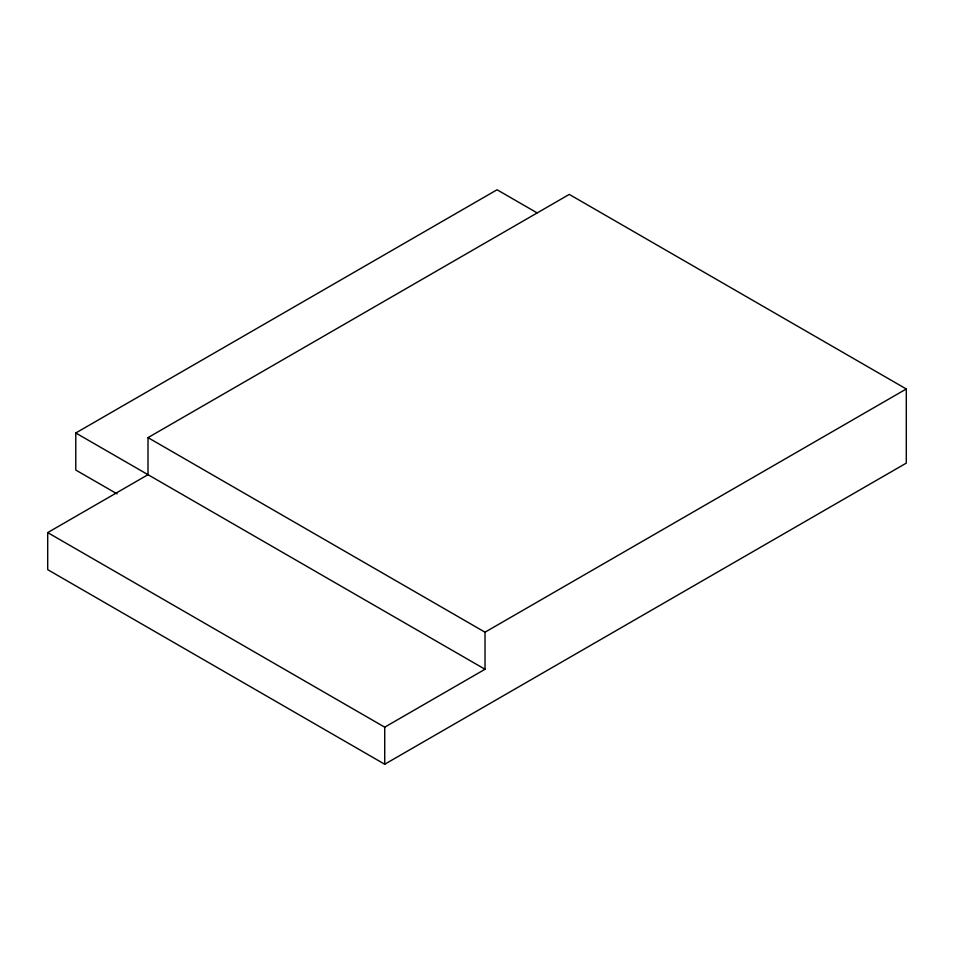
<?xml version="1.0" encoding="UTF-8"?>
<svg xmlns="http://www.w3.org/2000/svg" width="954" height="954" viewBox="0 0 954 954"><rect width="100%" height="100%" fill="white"/><g stroke="black" fill="none" stroke-linecap="round" stroke-linejoin="round"><path stroke-width="1.43" d="M117.056 493.874L75.783 470.048L75.783 432.985L497.058 189.763L537.042 212.849M148.001 437.624L569.276 194.401L906.3 388.982L906.3 463.107L384.724 764.237L47.7 569.657L47.7 532.594L148.001 474.687L148.001 437.624L485.026 632.192L906.3 388.982M47.7 532.594L384.724 727.175L485.026 669.255L485.026 632.192M75.783 432.985L485.026 669.255M384.724 727.175L384.724 764.237"/></g></svg>
